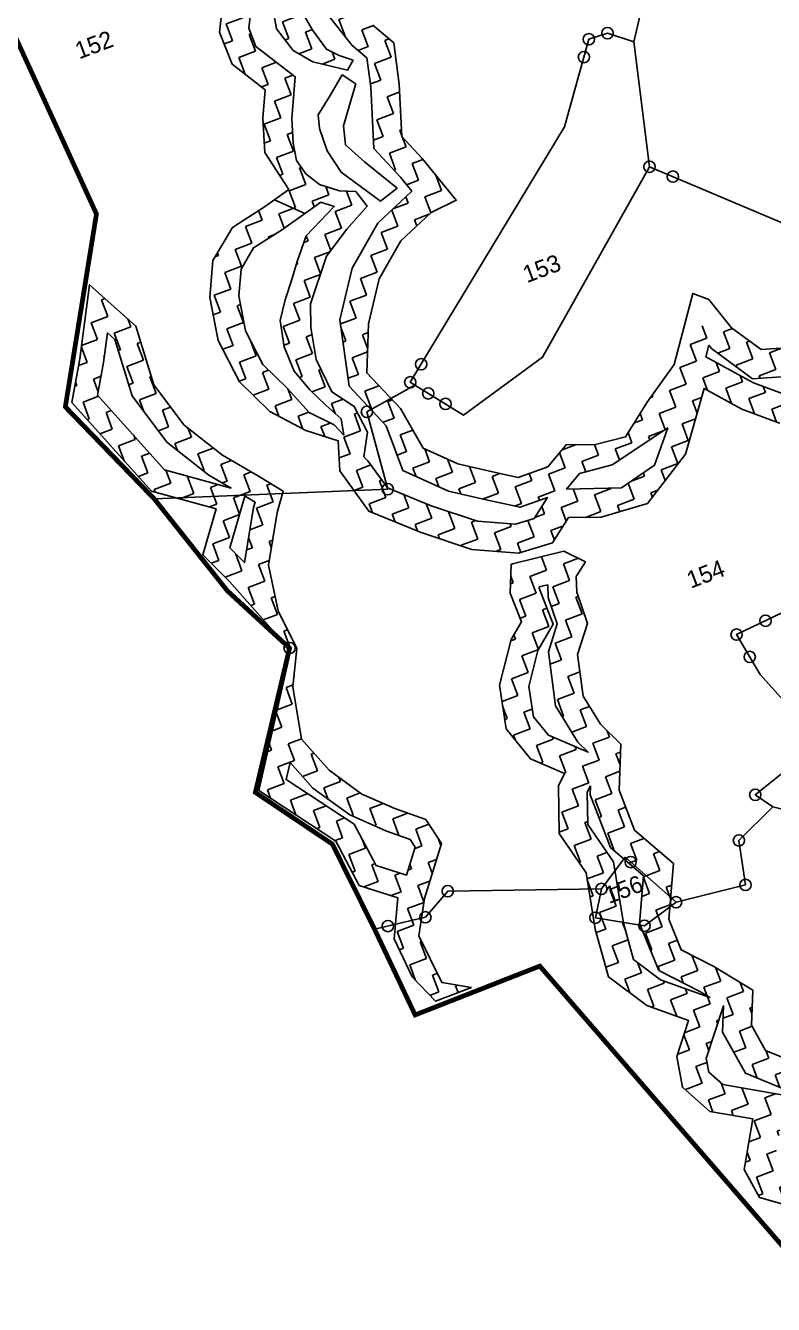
# Model space of a CAD drawing. Header units: metres. Extents: x -219 to 311408, y 87 to 1936973.
# Drawn here: x 307920 to 308331, y 1934940 to 1935642 of the extents above; entities that cross this region are included whole.
import ezdxf

# ---------------------------------------------------------------- set-up
doc = ezdxf.new("R2010")
doc.units = ezdxf.units.M
doc.header["$LTSCALE"] = 0.3
doc.header["$MEASUREMENT"] = 0
doc.layers.get('0').update_dxf_attribs({"linetype": 'CONTINUOUS'})
for name, color, linetype in [('POLY_HATCH', 12, 'CONTINUOUS'), ('POLY_PARCEL', 6, 'CONTINUOUS'), ('SYM_STONE', 1, 'CONTINUOUS'), ('TEXT_PARCEL', 7, 'CONTINUOUS'), ('V_BOUND_LINE', 7, 'CONTINUOUS')]:
    doc.layers.add(name, color=color, linetype=linetype)
doc.styles.add('TEXT_MAP', font='')
doc.styles.get('TEXT_MAP').set_extended_font_data('Kruti Dev 050')
pattern_1 = [(0, (0, 0), (1.875, 1.875), [1.875, -1.875]), (90, (1.875, 0), (-1.875, 1.875), [1.875, -1.875])]

# ---------------------------------------------------------------- blocks, each defined once
blk = doc.blocks.new('STONE')
blk.add_circle((0, 0), 0.851)
blk = doc.blocks.new('7')
at = {"layer": 'POLY_HATCH'}
h = blk.add_hatch(dxfattribs=at)
h.set_pattern_fill('ZIGZAG', color=256, scale=15, style=0)
h.set_pattern_definition(pattern_1)
h.paths.add_polyline_path([(354.42, 677.99), (352.23, 682.86), (351.52, 685.54), (351.31, 688.78), (352.09, 692.66), (353.99, 695.2), (355.76, 698.52), (357.03, 702.96), (354.91, 711.08), (347.08, 710.44), (344.01, 710.28), (343.94, 716.35), (342.33, 717.25), (341.22, 711.22), (342.98, 707.9), (344.18, 706.42), (341.92, 704.87), (340.09, 702.4), (337.12, 699.44), (336.77, 693.79), (336.2, 687.66), (337.55, 683.49), (339.03, 679.33), (339.86, 678.76), (339.17, 676.3), (338.25, 674.46), (337.49, 672.76), (338.06, 668.51), (340.46, 664.67), (343.38, 662.88), (345.99, 662.32), (346.14, 660.33), (345.99, 654.96), (349.21, 651.53), (347.01, 649.43), (345.32, 646.11), (345.38, 642.48), (347.68, 638.74), (346.4, 636.03), (345.32, 632.61), (346.3, 628.05), (344.5, 627.58), (347, 625.12), (348.99, 625.64), (350.14, 624.7), (346.29, 622.86), (344.45, 620.69), (343.19, 619.01), (341.86, 617.34), (340.6, 615.5), (340.02, 612.74), (340.1, 609.98), (340.94, 607.56), (341.94, 605.47), (342.94, 603.55), (342.59, 601.87), (342.02, 603.22), (340.02, 605.39), (338.76, 608.59), (337.26, 611.81), (336.8, 615.75), (337.43, 619.46), (338.64, 621.99), (340.67, 623.62), (344.08, 624.35), (347, 625.12), (344.5, 627.58), (343.38, 627.29), (339.34, 626.42), (336.21, 623.91), (334.52, 620.38), (333.76, 615.83), (334.32, 610.97), (336.21, 606.93), (339.03, 603.71), (341.84, 601.51), (341.13, 599.31), (343.96, 599.31), (345.03, 601.29), (344.7, 604.3), (343.03, 606.56), (342.69, 610.32), (343.36, 613.66), (344.2, 616), (347.54, 620.1), (350.56, 622.02), (353.4, 623.53), (352.81, 625.37), (351.23, 626.04), (349.52, 627.42), (348.55, 628.96), (348.13, 630.64), (348.44, 632.46), (349.22, 634.93), (351.1, 638.93), (348.38, 643.35), (348.35, 645.41), (349.47, 647.61), (352.21, 651.08), (349.04, 656.12), (349.16, 660.4), (349.09, 661.32), (351.71, 661.62), (351.56, 661.05), (351.31, 660.13), (350.97, 657.29), (351.81, 655.61), (353.15, 653.77), (354.57, 652.1), (353.15, 650.18), (352.4, 648.84), (351.48, 646.5), (351.06, 644.33), (351.89, 641.57), (353.4, 639.73), (356.5, 637.64), (357.42, 638.39), (356.24, 639.39), (355.24, 640.48), (354.57, 642.82), (354.24, 644.75), (354.24, 646.75), (354.74, 648.51), (355.74, 650.43), (356.66, 652.52), (355.4, 653.98), (353.97, 655.57), (353.64, 658.74), (353.64, 660.42), (354.56, 664.01), (351.46, 665.35), (349.71, 666.52), (348.2, 667.77), (347.03, 670.03), (346.7, 672.79), (346.44, 674.71), (347.36, 676.3), (348.28, 677.86), (344.01, 679.91), (341.67, 680.59), (341.13, 680.96), (339.94, 684.31), (338.77, 687.94), (339.29, 693.6), (339.59, 698.32), (342, 700.74), (343.7, 703.02), (347.87, 705.89), (346.26, 707.87), (347.24, 707.92), (353, 708.38), (354.41, 702.99), (353.4, 699.47), (351.86, 696.56), (349.72, 693.72), (348.77, 688.95), (349.02, 685.13), (349.84, 682.01), (350.31, 680.95), (350.69, 680.47), (347.7, 679.22), (350.21, 677.3), (350.29, 675.88), (349.29, 674.12), (349.54, 672.7), (349.46, 670.36), (350.88, 668.77), (352.38, 667.18), (356.57, 663.92), (356.01, 663.02), (356.08, 662.92), (355.6, 660.42), (355.91, 655.56), (356.58, 654.04), (359.62, 651.46), (357.22, 649.39), (356.52, 644.14), (357.9, 639.89), (358.86, 638.14), (358.18, 635.14), (356.19, 628.96), (357.75, 625.12), (358.34, 623.34), (353.83, 621.46), (349.62, 617.98), (346.49, 613.33), (344.95, 606.47), (347.13, 601.21), (347.12, 599.31), (349.66, 599.31), (349.16, 602.38), (347.17, 607.13), (349.16, 611.89), (351.88, 615.93), (355.41, 618.85), (359.45, 620.53), (362.37, 620.79), (360.58, 626.16), (359.4, 629.08), (361.09, 634.34), (362.06, 638.59), (360.68, 641.1), (359.61, 644.42), (360.17, 648.67), (361.45, 652.2), (359.76, 654.29), (358.89, 656.29), (358.63, 660.23), (359.3, 663.65), (358.12, 665.24), (354.08, 667.95), (351.16, 671.07), (351.88, 674.21), (353.39, 675.8), (353.59, 676.77)])
h.paths.add_polyline_path([(343.52, 673.62), (343.77, 675.21), (344.77, 677.05), (342.02, 677.85), (341.68, 676.8), (340.59, 674.21), (340.42, 671.53), (341.14, 669.27), (342.64, 666.88), (344.77, 664.51), (349, 662.56), (352.38, 663.25), (350.12, 664.59), (346.36, 666.85), (344.72, 668.82), (343.68, 671.36)], flags=16)
h = blk.add_hatch(dxfattribs=at)
h.set_pattern_fill('ZIGZAG', color=256, scale=15, style=0)
h.set_pattern_definition(pattern_1)
h.paths.add_polyline_path([(325.77, 613.85), (326.19, 620.31), (323.17, 626.08), (319.46, 619.16), (317.06, 615.15), (321.6, 603.5), (327.35, 599.31), (330.44, 599.31), (330.61, 599.53), (330.79, 599.31), (333.99, 599.31), (332.69, 600.98), (329.9, 604.38), (327.26, 608.77)])
h.paths.add_polyline_path([(319.86, 614.92), (321.66, 617.91), (323.14, 620.68), (323.62, 619.77), (323.22, 613.57), (324.93, 607.75), (327.83, 602.92), (329.54, 600.83), (323.69, 605.11)], flags=16)
h = blk.add_hatch(dxfattribs=at)
h.set_pattern_fill('ZIGZAG', color=256, scale=15, style=0)
h.set_pattern_definition(pattern_1)
h.paths.add_polyline_path([(330.36, 591.86), (333.15, 596.71), (334.56, 598.58), (333.99, 599.31), (330.79, 599.31), (331.38, 598.55), (331.03, 598.1), (328.11, 593.01), (327.2, 595.01), (330.44, 599.31), (327.27, 599.31), (324.28, 595.33), (325.92, 591.7), (328.33, 585.32), (329.52, 582.84), (321.07, 570.05), (326.76, 562.22), (327.41, 556.99), (330.74, 554.35), (328.87, 550.42), (329.21, 546.03), (330.62, 542.78), (334.68, 542.78), (331.92, 544.38), (331.39, 549.81), (333.34, 553.28), (337.05, 558.06), (336.4, 561), (333.76, 563.25), (331.05, 565.88), (328.71, 569.44), (327.15, 573.52), (328.25, 578.98), (330.05, 582.61), (329.63, 587.01)])
h.paths.add_polyline_path([(325.16, 571.65), (326.45, 568.28), (329.08, 564.27), (332.06, 561.38), (334.11, 559.62), (334.32, 558.67), (332.43, 556.24), (329.8, 558.32), (329.19, 563.18), (324.14, 570.12)], flags=16)
h = blk.add_hatch(dxfattribs=at)
h.set_pattern_fill('ZIGZAG', color=256, scale=15, style=0)
h.set_pattern_definition(pattern_1)
h.paths.add_polyline_path([(472.88, 583.5), (468.53, 586.62), (463.77, 588.52), (459.01, 588.77), (455.38, 593.22), (451.33, 598.69), (450.33, 599.31), (444.57, 599.31), (449.25, 596.43), (452.99, 591.37), (455.05, 588.86), (451.21, 586.1), (450.81, 588), (449.81, 590.41), (447.1, 594.21), (441.4, 596.61), (435.59, 596.21), (432.38, 594.91), (435.76, 599.31), (419.07, 599.31), (417.55, 598.06), (417.87, 599.31), (414.84, 599.31), (413.53, 596.82), (413.84, 598.47), (413.94, 599.31), (410.96, 599.31), (410.23, 596.9), (411.3, 590.2), (407.57, 587.19), (403.52, 586.62), (400.4, 588.82), (396.87, 592.97), (390.37, 593.73), (386.84, 594.81), (384.74, 598.03), (384.32, 599.31), (379.68, 599.31), (377.73, 596.55), (373.68, 593.84), (370.25, 591.23), (367.03, 591.59), (364.11, 592.66), (361.5, 591.18), (358.17, 591.23), (355.87, 592.71), (352.75, 594.81), (349.93, 597.62), (349.66, 599.31), (347.12, 599.31), (347.11, 596.18), (350.82, 592.47), (354.21, 590.19), (357.26, 588.22), (360.33, 588.18), (358.23, 586.59), (356.18, 586.73), (352.57, 588.43), (348.58, 591.67), (344.94, 595.05), (344.02, 598.42), (343.78, 598.98), (343.96, 599.31), (341.13, 599.31), (340.87, 598.49), (342.25, 593.43), (346.6, 589.39), (350.95, 585.86), (355.41, 583.76), (359.14, 583.5), (361.65, 585.4), (364.88, 584.22), (369.94, 583.86), (375.52, 587.29), (379.77, 593.07), (382.71, 589.65), (385.92, 586.86), (388.99, 585.45), (391.99, 586.03), (395.27, 582.82), (399.17, 579.27), (404.04, 579.17), (407.94, 580.24), (411.63, 581.79), (413.05, 582.79), (414.6, 589.03), (415.19, 585.69), (416.74, 582.75), (419.4, 582.1), (422.34, 580.89), (421.4, 576.65), (422.75, 573.37), (425.34, 571.34), (428.55, 570.13), (430.17, 568.44), (430.41, 564.96), (433.28, 562.09), (437.32, 561.16), (438.87, 556.23), (442.77, 554.82), (446.33, 555.13), (449.19, 549.57), (453.3, 545.95), (458.24, 543.71), (462.69, 543.47), (466.66, 545.09), (468.42, 538.57), (470.52, 536.05), (474.98, 533.46), (479.5, 532.33), (483.75, 533.05), (488.13, 534.19), (490.72, 535.95), (492.2, 537.78), (492.79, 539.05), (494.07, 538.88), (493.89, 536.15), (491.58, 531.5), (489.48, 528.01), (489.53, 527.03), (493.13, 527.03), (492.51, 527.21), (494.23, 530.04), (496.87, 535.36), (497.26, 541.49), (496.89, 541.54), (497.19, 541.55), (502.27, 543.8), (506.41, 547.55), (507.94, 551.88), (509.65, 555.34), (513.14, 557.27), (515.78, 560.38), (515.41, 565.61), (513.12, 570.1), (508.7, 571.79), (502.6, 570.31), (497.42, 568.06), (494.53, 565.56), (492.6, 565.65), (487.73, 569.95), (481.03, 569.21), (477.93, 568.02), (474.64, 570.53), (470.16, 568.79), (468.44, 567.91), (467.89, 569.16), (465.29, 573.54), (461.92, 575.7), (456.25, 576.12), (451.52, 577.14), (447.81, 576.22), (447.2, 576.42), (446.78, 581.64), (444.32, 586.23), (440.78, 590.88), (435.64, 591.09), (432.12, 590.54), (431.52, 591.41), (434.08, 593.51), (437.79, 593.91), (442.9, 592.71), (445.7, 590.21), (446.9, 588.5), (447.71, 586.2), (448.01, 584.2), (447.91, 581.6), (448.11, 580.4), (451.31, 582.9), (453.51, 584.6), (455.52, 585.9), (457.52, 585.83), (463.11, 585.53), (467.07, 583.96), (470.19, 581.72), (470.77, 579.12), (470.62, 578.38), (471.58, 576.17), (472.09, 574.82), (473.29, 576.34), (473.85, 579.16)])
h.paths.add_polyline_path([(463.73, 572.04), (466.01, 568.2), (467.4, 565.03), (471.02, 566.87), (474.3, 568.15), (477.58, 565.65), (481.53, 567.15), (487.04, 567.76), (491.76, 563.59), (495.27, 563.42), (498.55, 566.26), (503.27, 568.31), (508.56, 569.59), (511.62, 568.42), (513.34, 565.03), (513.62, 561.09), (511.78, 558.92), (508.06, 556.87), (506, 552.7), (504.61, 548.75), (501.11, 545.58), (496.71, 543.64), (490.98, 543.47), (484.81, 541.31), (480.26, 541.87), (475.47, 544.97), (474.75, 551.7), (473.13, 554.09), (470.19, 552.81), (466.01, 551.98), (461.07, 552.03), (456.56, 554.31), (453.61, 557.48), (452.89, 562.31), (448.72, 561.14), (445.55, 561.42), (442.94, 565.03), (439.88, 565.87), (436.71, 567.81), (435.54, 571.76), (434.26, 573.37), (431.42, 574.87), (428.7, 580.04), (428.53, 585.54), (424.14, 585.48), (420.41, 587.87), (418.24, 589.6), (418.13, 591.48), (421.8, 594.37), (425.14, 593.15), (428.87, 591.54), (431.15, 588.26), (435.76, 588.98), (439.71, 588.82), (442.55, 585.09), (444.72, 581.04), (445.22, 574.87), (447.72, 574.04), (451.56, 574.98), (455.95, 574.04), (461.23, 573.65)], flags=16)
h.paths.add_polyline_path([(451.16, 559.65), (451.63, 556.52), (455.28, 552.6), (460.55, 549.93), (466.21, 549.87), (470.82, 550.79), (472.37, 551.46), (472.71, 550.95), (473.49, 543.75), (479.52, 539.84), (485.04, 539.16), (490.38, 541.03), (489.62, 539.38), (488.66, 538.19), (486.87, 536.98), (483.11, 536), (479.62, 535.41), (476.13, 536.29), (472.5, 538.39), (471.16, 540), (468.68, 549.17), (462.18, 546.52), (458.97, 546.69), (454.96, 548.51), (451.61, 551.46), (448.08, 558.31), (443.17, 557.88), (441.3, 558.56), (439.67, 563.75), (439.03, 563.92), (434.92, 566.44), (433.64, 570.77), (432.89, 571.72), (429.87, 573.32), (426.61, 579.49), (426.49, 583.41), (423.54, 583.37), (419.19, 586.16), (416.2, 588.53), (415.97, 592.46), (417.29, 593.5), (419.13, 597.22), (422.84, 598.87), (424.39, 598.87), (426.25, 598.36), (428.31, 597.94), (430.37, 597.12), (431.3, 596.5), (429.03, 595.83), (421.42, 596.75), (415.97, 592.46), (416.2, 588.53), (419.19, 586.16), (423.54, 583.37), (426.49, 583.41), (426.61, 579.49), (429.87, 573.32), (432.89, 571.72), (433.64, 570.77), (434.92, 566.44), (439.03, 563.92), (441.67, 563.2), (444.41, 559.41), (448.92, 559.02)], flags=16)
h.paths.add_polyline_path([(410.7, 585.84), (410.39, 584.61), (410.16, 584.44), (406.95, 583.09), (403.67, 582.19), (400.37, 582.26), (397.34, 585.02), (392.97, 589.3), (389.37, 588.59), (387.57, 589.42), (384.85, 591.79), (381.12, 596.13), (381.85, 597.15), (381.99, 596.72), (384.91, 592.24), (389.75, 590.77), (395.34, 590.11), (398.35, 586.58), (402.76, 583.47), (408.81, 584.31)], flags=16)
h.paths.add_polyline_path([(374.74, 590.55), (372.06, 587.37), (367.96, 586.37), (362.52, 588.29), (364.38, 589.34), (367.9, 588.99)], flags=16)
h = blk.add_hatch(dxfattribs=at)
h.set_pattern_fill('ZIGZAG', color=256, scale=15, style=0)
h.set_pattern_definition(pattern_1)
h.paths.add_polyline_path([(358.4, 561.16), (357.13, 563.89), (356.47, 567.3), (357.47, 571.61), (359.58, 574.27), (359.68, 577.75), (360.23, 579.34), (361.68, 580.44), (359.96, 582.28), (354.28, 582.94), (353.1, 580.13), (353.16, 576.91), (351.47, 575.53), (348.65, 571.48), (347.68, 566.93), (348.96, 563.1), (351.77, 560.39), (350.7, 559.41), (349.01, 554.66), (350.19, 549.8), (349.01, 543.92), (348.55, 538.75), (351.26, 534.5), (354.79, 531.49), (352.29, 528.37), (352.05, 527.03), (355.08, 527.03), (358.79, 531.64), (357.71, 529.05), (358.02, 527.03), (361.07, 527.03), (360.82, 528.67), (362.24, 532.08), (359.3, 535.84), (356.71, 538.71), (356.61, 542.19), (359.13, 547.47), (356.54, 552.19), (356.51, 556.71)])
h.paths.add_polyline_path([(354.87, 561.59), (351.59, 564.75), (350.8, 567.11), (351.47, 570.26), (353.7, 573.46), (356.2, 575.49), (356.13, 579.69), (357.12, 579.57), (356.68, 578.31), (356.59, 575.36), (354.69, 572.96), (353.39, 567.36), (354.24, 562.95)], flags=16)
h.paths.add_polyline_path([(353.87, 558.21), (353.48, 557.32), (353.53, 551.41), (355.74, 547.37), (353.57, 542.83), (353.73, 537.51), (356.99, 533.9), (357.75, 532.93), (353.56, 536.51), (351.65, 539.51), (352, 543.48), (353.28, 549.86), (352.15, 554.49), (353.29, 557.69)], flags=16)
h = blk.add_hatch(dxfattribs=at)
h.set_pattern_fill('ZIGZAG', color=256, scale=15, style=0)
h.set_pattern_definition(pattern_1)
h.paths.add_polyline_path([(405.11, 495.73), (401, 495.83), (397.93, 495.66), (395.48, 497.76), (393.79, 499.8), (392.44, 500.45), (389.92, 498.35), (386.85, 498.18), (382.67, 498.07), (380.7, 501.01), (377.7, 499.73), (375.04, 499.9), (372.25, 501.59), (370.97, 504.8), (370.73, 509.11), (364.55, 511.91), (363, 514.56), (363.44, 517.7), (365.55, 521.46), (363.44, 523.63), (361.27, 525.67), (361.07, 527.03), (358.02, 527.03), (358.44, 524.18), (361.33, 521.48), (361.82, 520.97), (361.56, 520.51), (355.79, 523.89), (354.87, 525.63), (355.11, 527.03), (352.05, 527.03), (351.72, 525.14), (353.51, 521.72), (357.46, 519.42), (354.74, 514.76), (355.2, 511.44), (359.55, 508.22), (363.8, 506.12), (363.85, 504.53), (364.01, 500.39), (365.7, 496.55), (369.43, 494.05), (374.09, 492.87), (378.34, 492.62), (381.67, 491.03), (386.32, 491.08), (390.78, 492.97), (394.82, 488.52), (400.2, 488.78), (404.65, 485.45), (409.92, 483.56), (414.89, 484.43), (418.32, 486.63), (420.31, 483.2), (424.36, 480.49), (428.81, 479.93), (429.59, 480.23), (429.59, 483.46), (428.44, 483.02), (425.44, 483.4), (422.57, 485.32), (419.78, 490.11), (420.87, 491.02), (422.58, 489.09), (426.09, 486.76), (429.59, 486.85), (429.59, 489.2), (427.24, 489.62), (424.58, 491.38), (422.47, 493.76), (420.72, 494.64), (419.37, 493.69), (416.43, 491.24), (413.64, 490.59), (410.22, 491.24), (407.42, 492.66)])
h.paths.add_polyline_path([(396.89, 492.58), (401.05, 492.81), (403.58, 492.75), (405.44, 490.28), (409.23, 488.36), (413.7, 487.5), (414.32, 487.65), (413.77, 487.3), (410.19, 486.67), (406.09, 488.14), (401.13, 491.84), (396.1, 491.6), (391.98, 496.14), (392.53, 496.6), (393.32, 495.64)], flags=16)
h.paths.add_polyline_path([(388.41, 495.24), (385.69, 494.09), (382.33, 494.05), (379.11, 495.59), (374.55, 495.87), (370.68, 496.84), (368.1, 498.57), (367, 501.08), (366.87, 504.64), (366.77, 507.59), (367.82, 507.12), (367.99, 504.14), (369.82, 499.53), (374.11, 496.94), (378.22, 496.67), (379.59, 497.25), (381.09, 495.02), (386.97, 495.16)], flags=16)
h.paths.add_polyline_path([(361.93, 510.41), (361.13, 510.8), (358.02, 513.11), (357.87, 514.14), (360.98, 519.47), (360.54, 518.68), (359.86, 513.95)], flags=16)
at = {"layer": 'POLY_HATCH', "color": 12, "lineweight": 0}
for p, q in [((347.01, 649.43), (345.32, 646.11)), ((345.32, 646.11), (345.38, 642.48)), ((345.38, 642.48), (347.68, 638.74)), ((362.06, 638.59), (360.68, 641.1)), ((347.68, 638.74), (346.4, 636.03)), ((361.09, 634.34), (362.06, 638.59)), ((346.4, 636.03), (345.32, 632.61)), ((359.4, 629.08), (361.09, 634.34)), ((345.32, 632.61), (346.3, 628.05)), ((346.3, 628.05), (344.5, 627.58)), ((360.58, 626.16), (359.4, 629.08)), ((343.38, 627.29), (339.34, 626.42)), ((344.5, 627.58), (343.38, 627.29)), ((344.5, 627.58), (347, 625.12)), ((347, 625.12), (344.5, 627.58)), ((339.34, 626.42), (336.21, 623.91)), ((347, 625.12), (348.99, 625.64)), ((348.99, 625.64), (350.14, 624.7)), ((362.37, 620.79), (360.58, 626.16)), ((340.67, 623.62), (344.08, 624.35)), ((344.08, 624.35), (347, 625.12)), ((350.14, 624.7), (346.29, 622.86)), ((336.21, 623.91), (334.52, 620.38)), ((338.64, 621.99), (340.67, 623.62)), ((346.29, 622.86), (344.45, 620.69)), ((337.43, 619.46), (338.64, 621.99)), ((334.52, 620.38), (333.76, 615.83)), ((344.45, 620.69), (343.19, 619.01)), ((355.41, 618.85), (359.45, 620.53)), ((359.45, 620.53), (362.37, 620.79)), ((336.8, 615.75), (337.43, 619.46)), ((343.19, 619.01), (341.86, 617.34)), ((351.88, 615.93), (355.41, 618.85)), ((341.86, 617.34), (340.6, 615.5)), ((349.16, 611.89), (351.88, 615.93)), ((333.76, 615.83), (334.32, 610.97)), ((337.26, 611.81), (336.8, 615.75)), ((340.6, 615.5), (340.02, 612.74)), ((340.02, 612.74), (340.1, 609.98)), ((347.17, 607.13), (349.16, 611.89)), ((334.32, 610.97), (336.21, 606.93)), ((338.76, 608.59), (337.26, 611.81)), ((340.1, 609.98), (340.94, 607.56)), ((340.02, 605.39), (338.76, 608.59)), ((336.21, 606.93), (339.03, 603.71)), ((340.94, 607.56), (341.94, 605.47)), ((349.16, 602.38), (347.17, 607.13)), ((342.02, 603.22), (340.02, 605.39)), ((341.94, 605.47), (342.94, 603.55)), ((339.03, 603.71), (341.84, 601.51)), ((342.59, 601.87), (342.02, 603.22)), ((342.94, 603.55), (342.59, 601.87)), ((382.18, 602.84), (377.73, 596.55)), ((383.56, 601.66), (382.18, 602.84)), ((341.84, 601.51), (340.87, 598.49)), ((349.93, 597.62), (349.16, 602.38)), ((384.74, 598.03), (383.56, 601.66)), ((340.87, 598.49), (342.25, 593.43)), ((352.75, 594.81), (349.93, 597.62)), ((386.84, 594.81), (384.74, 598.03)), ((377.73, 596.55), (373.68, 593.84)), ((355.87, 592.71), (352.75, 594.81)), ((390.37, 593.73), (386.84, 594.81)), ((342.25, 593.43), (346.6, 589.39)), ((373.68, 593.84), (370.25, 591.23)), ((375.52, 587.29), (379.77, 593.07)), ((379.77, 593.07), (382.71, 589.65)), ((358.17, 591.23), (355.87, 592.71)), ((364.11, 592.66), (361.5, 591.18)), ((367.03, 591.59), (364.11, 592.66)), ((361.5, 591.18), (358.17, 591.23)), ((370.25, 591.23), (367.03, 591.59)), ((346.6, 589.39), (350.95, 585.86)), ((382.71, 589.65), (385.92, 586.86)), ((369.94, 583.86), (375.52, 587.29)), ((350.95, 585.86), (355.41, 583.76)), ((359.14, 583.5), (361.65, 585.4)), ((361.65, 585.4), (364.88, 584.22)), ((355.41, 583.76), (359.14, 583.5)), ((364.88, 584.22), (369.94, 583.86)), ((354.28, 582.94), (353.1, 580.13)), ((359.96, 582.28), (354.28, 582.94)), ((361.68, 580.44), (359.96, 582.28)), ((353.1, 580.13), (353.16, 576.91)), ((360.23, 579.34), (361.68, 580.44)), ((359.68, 577.75), (360.23, 579.34)), ((353.16, 576.91), (351.47, 575.53)), ((359.58, 574.27), (359.68, 577.75)), ((351.47, 575.53), (348.65, 571.48)), ((357.47, 571.61), (359.58, 574.27)), ((356.47, 567.3), (357.47, 571.61)), ((348.65, 571.48), (347.68, 566.93)), ((347.68, 566.93), (348.96, 563.1)), ((357.13, 563.89), (356.47, 567.3)), ((358.4, 561.16), (357.13, 563.89)), ((348.96, 563.1), (351.77, 560.39)), ((356.51, 556.71), (358.4, 561.16)), ((350.7, 559.41), (349.01, 554.66)), ((351.77, 560.39), (350.7, 559.41)), ((356.54, 552.19), (356.51, 556.71)), ((349.01, 554.66), (350.19, 549.8)), ((359.13, 547.47), (356.54, 552.19)), ((350.19, 549.8), (349.01, 543.92)), ((356.61, 542.19), (359.13, 547.47)), ((349.01, 543.92), (348.55, 538.75)), ((356.71, 538.71), (356.61, 542.19)), ((348.55, 538.75), (351.26, 534.5)), ((359.3, 535.84), (356.71, 538.71)), ((362.24, 532.08), (359.3, 535.84)), ((351.26, 534.5), (354.79, 531.49)), ((354.79, 531.49), (352.29, 528.37)), ((360.82, 528.67), (362.24, 532.08)), ((361.27, 525.67), (360.82, 528.67)), ((352.29, 528.37), (351.72, 525.14)), ((351.72, 525.14), (353.51, 521.72)), ((363.44, 523.63), (361.27, 525.67)), ((353.51, 521.72), (357.46, 519.42)), ((357.46, 519.42), (354.74, 514.76)), ((354.74, 514.76), (355.2, 511.44)), ((355.2, 511.44), (359.55, 508.22))]:
    blk.add_line(p, q, dxfattribs=at)
at = {"layer": 'POLY_HATCH'}
for points in [[(385.92, 586.86), (382.71, 589.65), (379.77, 593.07), (375.52, 587.29), (369.94, 583.86), (364.88, 584.22), (361.65, 585.4), (359.14, 583.5), (355.41, 583.76), (350.95, 585.86), (346.6, 589.39), (342.25, 593.43), (340.87, 598.49), (341.84, 601.51), (339.03, 603.71), (336.21, 606.93), (334.32, 610.97), (333.76, 615.83), (334.52, 620.38), (336.21, 623.91), (339.34, 626.42), (343.38, 627.29), (346.3, 628.05), (345.32, 632.61), (346.4, 636.03), (347.68, 638.74), (345.38, 642.48), (345.32, 646.11), (347.01, 649.43)], [(360.68, 641.1), (362.06, 638.59), (361.09, 634.34), (359.4, 629.08), (360.58, 626.16), (362.37, 620.79), (359.45, 620.53), (355.41, 618.85), (351.88, 615.93), (349.16, 611.89), (347.17, 607.13), (349.16, 602.38), (349.93, 597.62), (352.75, 594.81), (355.87, 592.71), (358.17, 591.23), (361.5, 591.18), (364.11, 592.66), (367.03, 591.59), (370.25, 591.23), (373.68, 593.84), (377.73, 596.55), (382.18, 602.84), (383.56, 601.66), (384.74, 598.03), (386.84, 594.81), (390.37, 593.73)], [(356.52, 644.14), (357.9, 639.89), (358.86, 638.14), (358.18, 635.14), (356.19, 628.96), (357.75, 625.12), (358.34, 623.34), (353.83, 621.46), (349.62, 617.98), (346.49, 613.33), (344.95, 606.47), (347.13, 601.21), (347.11, 596.18), (350.82, 592.47), (354.21, 590.19), (357.26, 588.22), (360.33, 588.18), (358.23, 586.59), (356.18, 586.73), (352.57, 588.43), (348.58, 591.67), (344.94, 595.05), (344.02, 598.42), (343.78, 598.98), (345.03, 601.29), (344.7, 604.3), (343.03, 606.56), (342.69, 610.32), (343.36, 613.66), (344.2, 616), (347.54, 620.1), (350.56, 622.02), (353.4, 623.53), (352.81, 625.37), (351.23, 626.04), (349.52, 627.42), (348.55, 628.96), (348.13, 630.64), (348.44, 632.46), (349.22, 634.93), (351.1, 638.93), (348.38, 643.35), (348.35, 645.41), (349.47, 647.61)], [(351.48, 646.5), (351.06, 644.33), (351.89, 641.57), (353.4, 639.73), (356.5, 637.64), (357.42, 638.39), (356.24, 639.39), (355.24, 640.48), (354.57, 642.82), (354.24, 644.75)], [(344.5, 627.58), (347, 625.12)], [(363.44, 523.63), (361.27, 525.67), (360.82, 528.67), (362.24, 532.08), (359.3, 535.84), (356.71, 538.71), (356.61, 542.19), (359.13, 547.47), (356.54, 552.19), (356.51, 556.71), (358.4, 561.16), (357.13, 563.89), (356.47, 567.3), (357.47, 571.61), (359.58, 574.27), (359.68, 577.75), (360.23, 579.34), (361.68, 580.44), (359.96, 582.28), (354.28, 582.94), (353.1, 580.13), (353.16, 576.91), (351.47, 575.53), (348.65, 571.48), (347.68, 566.93), (348.96, 563.1), (351.77, 560.39), (350.7, 559.41), (349.01, 554.66), (350.19, 549.8), (349.01, 543.92), (348.55, 538.75), (351.26, 534.5), (354.79, 531.49), (352.29, 528.37), (351.72, 525.14), (353.51, 521.72), (357.46, 519.42), (354.74, 514.76), (355.2, 511.44), (359.55, 508.22)]]:
    blk.add_lwpolyline(points, dxfattribs=at)
for points in [[(355.79, 637.36), (353.87, 635.77), (351.95, 634.32), (351.58, 632.92), (351.53, 630.45), (352.09, 627.83), (354.9, 623.53), (357, 624.18), (354.76, 627.97), (353.54, 630.35), (354.06, 632.31), (356.3, 635.3), (356.81, 635.96)], [(334.68, 542.78), (331.92, 544.38), (331.39, 549.81), (333.34, 553.28), (337.05, 558.06), (336.4, 561), (333.76, 563.25), (331.05, 565.88), (328.71, 569.44), (327.15, 573.52), (328.25, 578.98), (330.05, 582.61), (329.63, 587.01), (330.36, 591.86), (333.15, 596.71), (334.56, 598.58), (332.69, 600.98), (329.9, 604.38), (327.26, 608.77), (325.77, 613.85), (326.19, 620.31), (323.17, 626.08), (319.46, 619.16), (317.06, 615.15), (321.6, 603.5), (327.3, 599.34), (324.28, 595.33), (325.92, 591.7), (328.33, 585.32), (329.52, 582.84), (321.07, 570.05), (326.76, 562.22), (327.41, 556.99), (330.74, 554.35), (328.87, 550.42), (329.21, 546.03), (330.62, 542.78)], [(348.99, 625.64), (350.14, 624.7), (346.29, 622.86), (344.45, 620.69), (343.19, 619.01), (341.86, 617.34), (340.6, 615.5), (340.02, 612.74), (340.1, 609.98), (340.94, 607.56), (341.94, 605.47), (342.94, 603.55), (342.59, 601.87), (342.02, 603.22), (340.02, 605.39), (338.76, 608.59), (337.26, 611.81), (336.8, 615.75), (337.43, 619.46), (338.64, 621.99), (340.67, 623.62), (344.08, 624.35)], [(323.69, 605.11), (329.54, 600.83), (327.83, 602.92), (324.93, 607.75), (323.22, 613.57), (323.62, 619.77), (323.14, 620.68), (321.66, 617.91), (319.86, 614.92)], [(327.2, 595.01), (328.11, 593.01), (331.03, 598.1), (331.38, 598.55), (330.71, 599.41), (330.61, 599.53)], [(395.34, 590.11), (398.35, 586.58), (402.76, 583.47), (408.81, 584.31), (410.7, 585.84), (410.39, 584.61), (410.16, 584.44), (406.95, 583.09), (403.67, 582.19), (400.37, 582.26), (397.34, 585.02), (392.97, 589.3), (389.37, 588.59), (387.57, 589.42), (384.85, 591.79), (381.12, 596.13), (381.85, 597.15), (381.99, 596.72), (384.91, 592.24), (389.75, 590.77)], [(364.38, 589.34), (367.9, 588.99), (374.74, 590.55), (372.06, 587.37), (367.96, 586.37), (362.52, 588.29)], [(357.12, 579.57), (356.68, 578.31), (356.59, 575.36), (354.69, 572.96), (353.39, 567.36), (354.24, 562.95), (354.87, 561.59), (351.59, 564.75), (350.8, 567.11), (351.47, 570.26), (353.7, 573.46), (356.2, 575.49), (356.13, 579.55), (356.19, 579.68)], [(332.43, 556.24), (334.32, 558.67), (334.11, 559.62), (332.06, 561.38), (329.08, 564.27), (326.45, 568.28), (325.16, 571.65), (324.14, 570.12), (329.19, 563.18), (329.8, 558.32)], [(353.87, 558.21), (353.48, 557.32), (353.53, 551.41), (355.74, 547.37), (353.57, 542.83), (353.73, 537.51), (356.99, 533.9), (357.75, 532.93), (353.56, 536.51), (351.65, 539.51), (352, 543.48), (353.28, 549.86), (352.15, 554.49), (353.29, 557.69)], [(355.12, 527.08), (358.77, 531.62), (358.78, 531.61), (357.71, 529.05), (358.44, 524.18), (361.33, 521.48), (361.82, 520.97), (361.56, 520.51), (355.79, 523.89), (354.87, 525.63)]]:
    blk.add_lwpolyline(points, close=True, dxfattribs=at)
at = {"layer": 'POLY_PARCEL'}
for points in [[(391.26, 638.69), (390.96, 637.57), (385.72, 629.78)], [(351.44, 604.15), (351.1, 604.59), (375.77, 624), (381.4, 631.71), (383.46, 631.62), (385.72, 629.78)], [(385.72, 629.78), (382.64, 616.92)], [(382.64, 616.92), (365.05, 602.15), (355.13, 599.38), (351.44, 604.15)], [(382.64, 616.92), (399.15, 601.19), (410.1, 580.21)], [(321.59, 602.61), (344.92, 594.91), (345.74, 603.29), (351.44, 604.15)], [(410.1, 580.21), (380.88, 568.27), (373.85, 567.66), (374.67, 562.85), (376.7, 557.67), (378.46, 558.8), (387.33, 563.14)], [(371, 549.36), (369.74, 551.2), (389.27, 557.54), (387.33, 563.14)], [(327.29, 552.12), (332.73, 551.4), (335.9, 553.14), (351.1, 547.65)], [(351.1, 547.65), (354.63, 549.88), (357.96, 543.57)], [(357.96, 543.57), (365.43, 542.7), (366.44, 547.32), (371, 549.36)], [(371, 549.36), (379.02, 543.87), (387.46, 546.29), (400.11, 528.09), (412.61, 527.57), (411.63, 512.38)], [(351.1, 547.65), (349.44, 545.04), (353.98, 542.43), (357.96, 543.57)]]:
    blk.add_lwpolyline(points, dxfattribs=at)
at = {"layer": 'V_BOUND_LINE', "const_width": 0.5}
for points in [[(322.66, 677.45), (323.48, 676.37), (326.47, 632.8), (316.25, 614.97), (321.59, 602.61)], [(321.59, 602.61), (325.37, 590.85), (329.36, 582.92), (320.64, 569.99), (326.3, 562.04), (327.29, 552.12)], [(327.29, 552.12), (328.1, 542.17), (342.18, 542.35), (358.31, 498.62)]]:
    blk.add_lwpolyline(points, dxfattribs=at)
at = {"layer": 'SYM_STONE', "xscale": 0.7, "yscale": 0.7, "zscale": 0.7}
for p in [(381.4, 631.71), (383.46, 631.62), (380.26, 630.14), (382.64, 616.92), (384.57, 615.08), (352.84, 605.96), (351.1, 604.59), (345.74, 603.29), (352.46, 602.83), (353.76, 601.15), (344.92, 594.91), (329.36, 582.92), (373.85, 567.66), (377.2, 567.95), (374.31, 564.97), (335.9, 553.14), (328.72, 551.93), (332.73, 551.4), (369.74, 551.2), (354.98, 549.21), (351.1, 547.65), (366.44, 547.32), (349.44, 545.04), (357.96, 543.57), (365.43, 542.7), (353.98, 542.43)]:
    blk.add_blockref('STONE', p, dxfattribs=at)
at = {"layer": 'TEXT_PARCEL', "style": 'TEXT_MAP'}
for s, p in [('152', (330.5, 648.64)), ('153', (366.25, 610.01)), ('154', (371.04, 573.87)), ('156', (351.29, 545.88))]:
    blk.add_text(s, height=1.8, dxfattribs=at).set_placement(p)

msp = doc.modelspace()

# ---------------------------------------------------------------- block references
at = {"xscale": 5.22030005190954, "yscale": 5.22030005190954, "zscale": 5.22030005190954, "rotation": 20.6667085191896}
msp.add_blockref('7', (307530.67, 1931846.34), dxfattribs=at)

doc.saveas('drawing.dxf')
